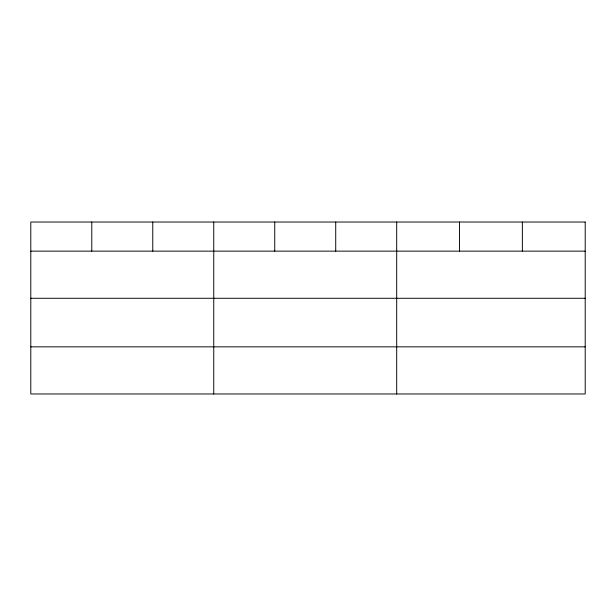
<?xml version="1.0" encoding="UTF-8"?>
<svg xmlns="http://www.w3.org/2000/svg" width="616" height="616" viewBox="0 0 616 616"><rect width="100%" height="100%" fill="white"/><g stroke="black" fill="none" stroke-linecap="round" stroke-linejoin="round"><path stroke-width="0.92" d="M30.8 251.135L585.2 251.135M30.8 298.275L585.2 298.275M30.8 346.839L585.2 346.839M522.368 222.022L522.368 251.135M459.536 222.022L459.536 251.135M396.704 222.022L396.704 393.978M335.72 222.022L335.72 251.135M274.736 222.022L274.736 251.135M213.752 222.022L213.752 393.978M152.768 222.022L152.768 251.135M91.784 222.022L91.784 251.135M585.2 222.022L30.8 222.022L30.8 393.978L585.2 393.978L585.2 222.022"/></g></svg>
